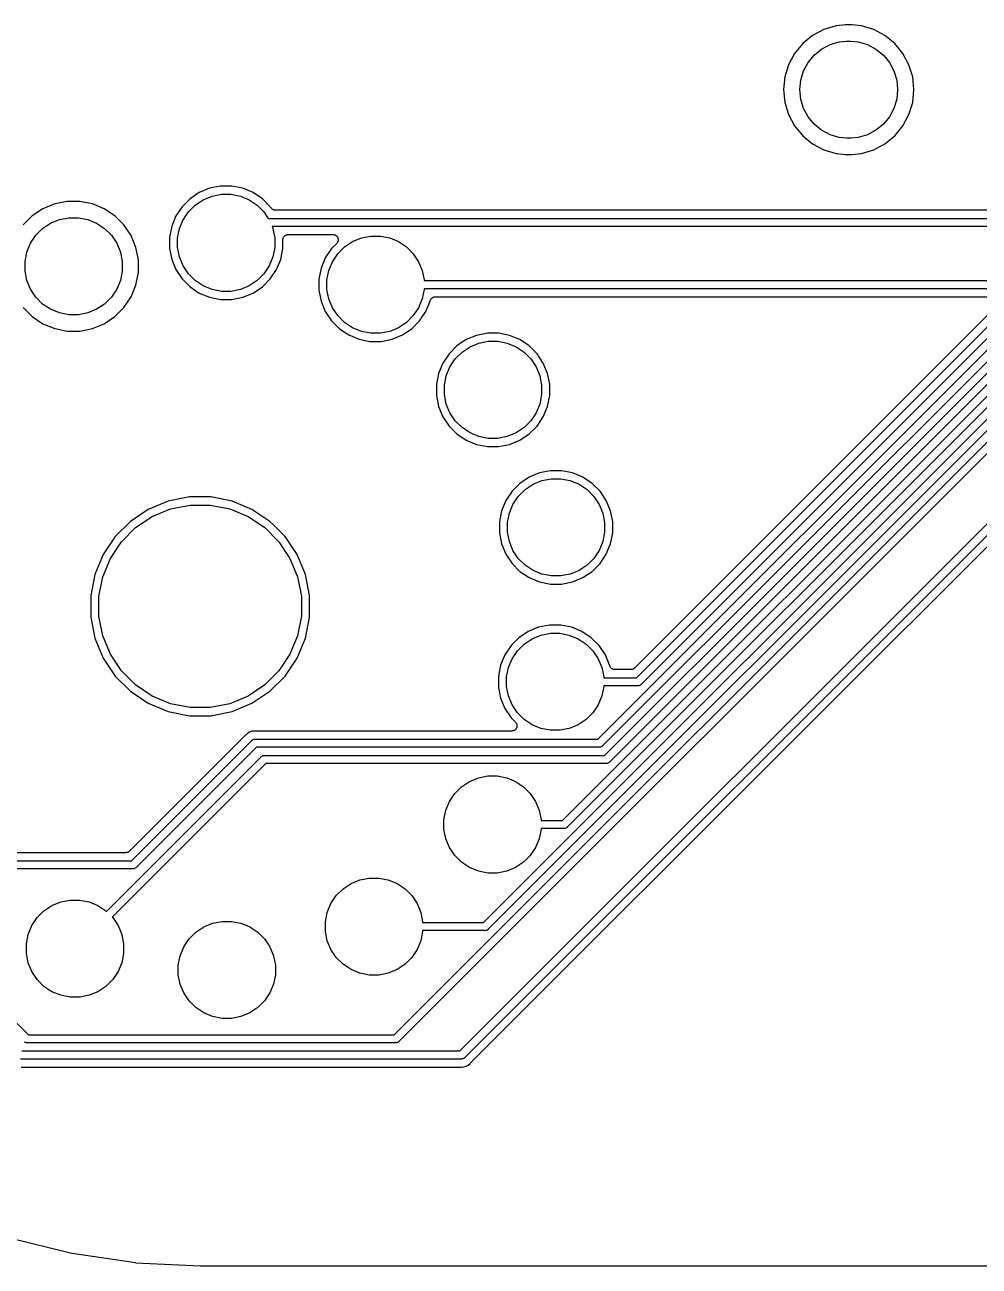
# Model space of a CAD drawing. Extents: x 69 to 176, y -105 to -48.
# Drawn here: x 80.77 to 104.31, y -105.19 to -74.55 of the extents above; entities that cross this region are included whole.
import ezdxf

# ---------------------------------------------------------------- set-up
doc = ezdxf.new("R2010")
doc.units = 0
doc.layers.add('BLACK', color=7, linetype='CONTINUOUS')

msp = doc.modelspace()

# ---------------------------------------------------------------- linework, layer by layer
at = {"layer": 'BLACK', "linetype": 'CONTINUOUS'}
for p, q in [((100.477, -74.6638), (100.199, -74.8124)), ((100.778, -74.5724), (100.477, -74.6638)), ((101.013, -74.5492), (100.778, -74.5724)), ((101.171, -74.5492), (101.013, -74.5492)), ((101.406, -74.5724), (101.171, -74.5492)), ((101.707, -74.6638), (101.406, -74.5724)), ((101.985, -74.8124), (101.707, -74.6638)), ((99.9552, -75.0124), (99.7552, -75.256)), ((100.199, -74.8124), (99.9552, -75.0124)), ((100.422, -75.1466), (100.631, -75.0352)), ((100.631, -75.0352), (100.857, -74.9666)), ((100.857, -74.9666), (101.033, -74.9492)), ((101.033, -74.9492), (101.151, -74.9492)), ((101.151, -74.9492), (101.327, -74.9666)), ((101.327, -74.9666), (101.553, -75.0352)), ((101.553, -75.0352), (101.762, -75.1466)), ((102.229, -75.0124), (101.985, -74.8124)), ((102.429, -75.256), (102.229, -75.0124)), ((99.7552, -75.256), (99.6066, -75.5339)), ((100.089, -75.4793), (100.239, -75.2966)), ((100.239, -75.2966), (100.422, -75.1466)), ((101.762, -75.1466), (101.945, -75.2966)), ((101.945, -75.2966), (102.095, -75.4793)), ((102.577, -75.5339), (102.429, -75.256)), ((99.6066, -75.5339), (99.5151, -75.8355)), ((99.978, -75.6878), (100.089, -75.4793)), ((102.095, -75.4793), (102.206, -75.6878)), ((102.669, -75.8355), (102.577, -75.5339)), ((99.5151, -75.8355), (99.4843, -76.1492)), ((99.8862, -76.1492), (99.9094, -75.914)), ((99.9094, -75.914), (99.978, -75.6878)), ((102.206, -75.6878), (102.275, -75.914)), ((102.275, -75.914), (102.298, -76.1492)), ((102.7, -76.1492), (102.669, -75.8355)), ((91.495, -99.8727), (115.089, -76.2787)), ((99.4843, -76.1492), (99.5151, -76.4629)), ((99.9094, -76.3844), (99.8862, -76.1492)), ((102.298, -76.1492), (102.275, -76.3844)), ((102.669, -76.4629), (102.7, -76.1492)), ((115.256, -76.3943), (91.6106, -100.04)), ((99.5151, -76.4629), (99.6066, -76.7645)), ((99.978, -76.6106), (99.9094, -76.3844)), ((102.275, -76.3844), (102.206, -76.6106)), ((102.577, -76.7645), (102.669, -76.4629)), ((89.8773, -99.4727), (112.549, -76.801)), ((99.6066, -76.7645), (99.7552, -77.0424)), ((100.089, -76.8191), (99.978, -76.6106)), ((100.239, -77.0018), (100.089, -76.8191)), ((102.095, -76.8191), (101.945, -77.0018)), ((102.206, -76.6106), (102.095, -76.8191)), ((102.429, -77.0424), (102.577, -76.7645)), ((112.716, -76.9166), (89.9929, -99.6399)), ((94.9038, -92.1782), (109.912, -77.1701)), ((95.8512, -90.6618), (109.512, -77.0012)), ((109.679, -77.1168), (95.9668, -90.8291)), ((99.7552, -77.0424), (99.9552, -77.286)), ((100.422, -77.1518), (100.239, -77.0018)), ((100.631, -77.2632), (100.422, -77.1518)), ((101.762, -77.1518), (101.553, -77.2632)), ((101.945, -77.0018), (101.762, -77.1518)), ((102.229, -77.286), (102.429, -77.0424)), ((94.0286, -94.1848), (110.712, -77.5015)), ((110.079, -77.2857), (95.0194, -92.3454)), ((99.3553, -88.2924), (110.312, -77.3358)), ((110.479, -77.4514), (99.4967, -88.4338)), ((99.9552, -77.286), (100.199, -77.486)), ((100.199, -77.486), (100.477, -77.6346)), ((100.857, -77.3318), (100.631, -77.2632)), ((101.033, -77.3492), (100.857, -77.3318)), ((101.151, -77.3492), (101.033, -77.3492)), ((101.327, -77.3318), (101.151, -77.3492)), ((101.553, -77.2632), (101.327, -77.3318)), ((101.707, -77.6346), (101.985, -77.486)), ((101.985, -77.486), (102.229, -77.286)), ((92.0798, -96.7045), (111.112, -77.6724)), ((111.279, -77.788), (92.1954, -96.8717)), ((110.879, -77.6171), (94.1442, -94.352)), ((100.477, -77.6346), (100.778, -77.7261)), ((100.778, -77.7261), (101.013, -77.7492)), ((101.013, -77.7492), (101.171, -77.7492)), ((101.171, -77.7492), (101.406, -77.726)), ((101.406, -77.726), (101.707, -77.6346)), ((85.07, -78.689), (84.8409, -78.8421)), ((85.3246, -78.5836), (85.07, -78.689)), ((85.5948, -78.5298), (85.3246, -78.5836)), ((85.3829, -78.7759), (85.6145, -78.7298)), ((85.8704, -78.5298), (85.5948, -78.5298)), ((85.6145, -78.7298), (85.8507, -78.7298)), ((85.8507, -78.7298), (86.0823, -78.7759)), ((86.1407, -78.5836), (85.8704, -78.5298)), ((86.3952, -78.689), (86.1407, -78.5836)), ((86.6244, -78.8421), (86.3952, -78.689)), ((81.502, -78.9704), (81.211, -79.0909)), ((81.8109, -78.909), (81.502, -78.9704)), ((82.1258, -78.909), (81.8109, -78.909)), ((82.4347, -78.9704), (82.1258, -78.909)), ((82.7257, -79.0909), (82.4347, -78.9704)), ((84.646, -79.037), (84.4929, -79.2661)), ((84.8409, -78.8421), (84.646, -79.037)), ((84.8014, -79.1645), (84.9684, -78.9975)), ((84.9684, -78.9975), (85.1647, -78.8663)), ((85.1647, -78.8663), (85.3829, -78.7759)), ((86.0823, -78.7759), (86.3005, -78.8663)), ((86.3005, -78.8663), (86.4969, -78.9975)), ((86.4969, -78.9975), (86.6639, -79.1645)), ((86.8192, -79.037), (86.6244, -78.8421)), ((86.8408, -79.0694), (86.8192, -79.037)), ((80.9491, -79.2659), (80.7264, -79.4886)), ((81.211, -79.0909), (80.9491, -79.2659)), ((81.6186, -79.355), (81.8503, -79.309)), ((81.8503, -79.309), (82.0864, -79.309)), ((82.0864, -79.309), (82.318, -79.355)), ((82.9876, -79.2659), (82.7257, -79.0909)), ((83.2103, -79.4886), (82.9876, -79.2659)), ((84.4929, -79.2661), (84.3875, -79.5207)), ((84.6702, -79.3608), (84.8014, -79.1645)), ((86.6639, -79.1645), (86.7716, -79.3258)), ((86.7716, -79.3258), (106.056, -79.3258)), ((86.8483, -79.0784), (86.8408, -79.0694)), ((86.8557, -79.0877), (86.8483, -79.0784)), ((86.8562, -79.0881), (86.8557, -79.0877)), ((86.8565, -79.0885), (86.8562, -79.0881)), ((86.8656, -79.096), (86.8565, -79.0885)), ((86.8747, -79.1036), (86.8656, -79.096)), ((86.8752, -79.1039), (86.8747, -79.1036)), ((86.8757, -79.1043), (86.8752, -79.1039)), ((86.8861, -79.1099), (86.8757, -79.1043)), ((86.8964, -79.1155), (86.8861, -79.1099)), ((86.897, -79.1157), (86.8964, -79.1155)), ((86.8975, -79.116), (86.897, -79.1157)), ((86.9088, -79.1194), (86.8975, -79.116)), ((86.92, -79.123), (86.9088, -79.1194)), ((86.9206, -79.1231), (86.92, -79.123)), ((86.9212, -79.1233), (86.9206, -79.1231)), ((86.9328, -79.1245), (86.9212, -79.1233)), ((86.9447, -79.1258), (86.9328, -79.1245)), ((86.9459, -79.1258), (86.9447, -79.1258)), ((86.9464, -79.1258), (86.9459, -79.1258)), ((86.9459, -79.1258), (86.9459, -79.1258)), ((86.9459, -79.1258), (86.9459, -79.1258)), ((105.92, -79.1258), (86.9464, -79.1258)), ((81.0371, -79.7436), (81.2041, -79.5766)), ((81.2041, -79.5766), (81.4005, -79.4454)), ((81.4005, -79.4454), (81.6186, -79.355)), ((82.318, -79.355), (82.5362, -79.4454)), ((82.5362, -79.4454), (82.7326, -79.5766)), ((82.7326, -79.5766), (82.8996, -79.7436)), ((83.3852, -79.7505), (83.2103, -79.4886)), ((84.3875, -79.5207), (84.3337, -79.7909)), ((84.5337, -79.8106), (84.5798, -79.579)), ((84.5798, -79.579), (84.6702, -79.3608)), ((106.092, -79.5258), (86.8634, -79.5258)), ((86.8634, -79.5258), (86.8854, -79.579)), ((86.8854, -79.579), (86.9315, -79.8106)), ((80.8155, -80.1581), (80.9059, -79.94)), ((80.9059, -79.94), (81.0371, -79.7436)), ((82.8996, -79.7436), (83.0308, -79.94)), ((83.0308, -79.94), (83.1211, -80.1581)), ((83.5058, -80.0415), (83.3852, -79.7505)), ((84.3337, -79.7909), (84.3337, -80.0665)), ((84.5337, -80.0468), (84.5337, -79.8106)), ((86.9315, -79.8106), (86.9315, -80.0468)), ((87.1315, -79.851), (87.1328, -79.8391)), ((87.1315, -79.8519), (87.1315, -79.851)), ((87.1315, -79.8528), (87.1315, -79.8519)), ((87.1315, -79.8519), (87.1315, -79.8519)), ((87.1315, -79.8519), (87.1315, -79.8519)), ((87.1315, -80.0665), (87.1315, -79.8528)), ((87.1328, -79.8391), (87.1341, -79.8273)), ((87.1341, -79.8273), (87.1342, -79.8268)), ((87.1342, -79.8268), (87.1343, -79.8264)), ((87.1343, -79.8264), (87.1379, -79.815)), ((87.1379, -79.815), (87.1414, -79.8036)), ((87.1414, -79.8036), (87.1416, -79.8032)), ((87.1416, -79.8032), (87.1418, -79.8028)), ((87.1418, -79.8028), (87.1475, -79.7923)), ((87.1475, -79.7923), (87.1532, -79.7818)), ((87.1532, -79.7818), (87.1535, -79.7814)), ((87.1535, -79.7814), (87.1537, -79.781)), ((87.1537, -79.781), (87.1614, -79.7719)), ((87.1614, -79.7719), (87.169, -79.7627)), ((87.169, -79.7627), (87.1694, -79.7624)), ((87.1694, -79.7624), (87.1696, -79.7621)), ((87.1696, -79.7621), (87.179, -79.7546)), ((87.179, -79.7546), (87.1882, -79.747)), ((87.1882, -79.747), (87.1886, -79.7468)), ((87.1886, -79.7468), (87.189, -79.7465)), ((87.189, -79.7465), (87.1996, -79.741)), ((87.1996, -79.741), (87.2101, -79.7354)), ((87.2101, -79.7354), (87.2105, -79.7353)), ((87.2105, -79.7353), (87.2109, -79.735)), ((87.2109, -79.735), (87.2224, -79.7317)), ((87.2224, -79.7317), (87.2338, -79.7282)), ((87.2338, -79.7282), (87.2343, -79.7282)), ((87.2343, -79.7282), (87.2347, -79.728)), ((87.2347, -79.728), (87.2466, -79.727)), ((87.2466, -79.727), (87.2585, -79.7258)), ((87.2585, -79.7258), (88.3699, -79.7258)), ((88.4597, -79.9426), (88.3316, -80.0708)), ((88.3699, -79.7258), (88.3712, -79.7258)), ((88.3712, -79.7258), (88.3713, -79.7258)), ((88.3713, -79.7258), (88.3713, -79.7258)), ((88.3713, -79.7258), (88.3717, -79.7258)), ((88.3717, -79.7258), (88.3838, -79.7272)), ((88.3838, -79.7272), (88.3959, -79.7285)), ((88.3959, -79.7285), (88.3961, -79.7285)), ((88.3961, -79.7285), (88.3963, -79.7286)), ((88.3963, -79.7286), (88.4079, -79.7322)), ((88.4079, -79.7322), (88.4196, -79.7359)), ((88.4196, -79.7359), (88.4198, -79.736)), ((88.4198, -79.736), (88.42, -79.7361)), ((88.42, -79.7361), (88.4306, -79.7419)), ((88.4306, -79.7419), (88.4413, -79.7478)), ((88.4413, -79.7478), (88.4415, -79.7479)), ((88.4415, -79.7479), (88.4417, -79.748)), ((88.4417, -79.748), (88.4509, -79.7557)), ((88.4509, -79.7557), (88.4604, -79.7636)), ((88.4674, -79.9332), (88.4597, -79.9426)), ((88.4604, -79.7636), (88.4605, -79.7638)), ((88.4605, -79.7638), (88.4607, -79.7639)), ((88.4607, -79.7639), (88.4682, -79.7733)), ((88.4752, -79.9238), (88.4674, -79.9332)), ((88.4682, -79.7733), (88.476, -79.7829)), ((88.4753, -79.9236), (88.4752, -79.9238)), ((88.4755, -79.9234), (88.4753, -79.9236)), ((88.4812, -79.9128), (88.4755, -79.9234)), ((88.476, -79.7829), (88.4761, -79.7831)), ((88.4761, -79.7831), (88.4762, -79.7833)), ((88.4762, -79.7833), (88.4818, -79.7939)), ((88.487, -79.902), (88.4812, -79.9128)), ((88.4818, -79.7939), (88.4875, -79.8048)), ((88.4871, -79.9018), (88.487, -79.902)), ((88.4872, -79.9016), (88.4871, -79.9018)), ((88.4908, -79.8899), (88.4872, -79.9016)), ((88.4875, -79.8048), (88.4876, -79.805)), ((88.4876, -79.805), (88.4877, -79.8052)), ((88.4877, -79.8052), (88.491, -79.8166)), ((88.4943, -79.8783), (88.4908, -79.8899)), ((88.491, -79.8166), (88.4946, -79.8286)), ((88.4944, -79.8781), (88.4943, -79.8783)), ((88.4957, -79.8656), (88.4944, -79.8779)), ((88.4944, -79.8779), (88.4944, -79.8781)), ((88.4946, -79.8286), (88.4946, -79.8288)), ((88.4946, -79.8288), (88.4947, -79.829)), ((88.4947, -79.829), (88.4958, -79.8409)), ((88.4969, -79.8537), (88.4957, -79.8656)), ((88.4958, -79.8409), (88.4969, -79.8532)), ((88.4969, -79.8532), (88.4969, -79.8535)), ((88.4969, -79.8535), (88.4969, -79.8537)), ((88.6539, -80.0313), (88.8503, -79.9001)), ((88.8503, -79.9001), (89.0685, -79.8097)), ((89.0685, -79.8097), (89.3001, -79.7636)), ((89.3001, -79.7636), (89.5362, -79.7636)), ((89.5362, -79.7636), (89.7679, -79.8097)), ((89.7679, -79.8097), (89.986, -79.9001)), ((89.986, -79.9001), (90.1824, -80.0313)), ((80.7695, -80.3898), (80.8155, -80.1581)), ((83.1211, -80.1581), (83.1672, -80.3898)), ((83.5672, -80.3504), (83.5058, -80.0415)), ((84.3337, -80.0665), (84.3875, -80.3368)), ((84.5798, -80.2784), (84.5337, -80.0468)), ((86.9315, -80.0468), (86.8854, -80.2784)), ((87.0777, -80.3368), (87.1315, -80.0665)), ((88.3316, -80.0708), (88.1785, -80.2999)), ((88.3557, -80.3946), (88.4869, -80.1983)), ((88.4869, -80.1983), (88.6539, -80.0313)), ((90.1824, -80.0313), (90.3494, -80.1983)), ((90.3494, -80.1983), (90.4806, -80.3946)), ((80.7695, -80.6259), (80.7695, -80.3898)), ((83.1672, -80.3898), (83.1672, -80.6259)), ((83.5672, -80.6653), (83.5672, -80.3504)), ((84.3875, -80.3368), (84.4929, -80.5913)), ((84.6702, -80.4966), (84.5798, -80.2784)), ((84.8014, -80.693), (84.6702, -80.4966)), ((86.7951, -80.4966), (86.6639, -80.693)), ((86.8854, -80.2784), (86.7951, -80.4966)), ((86.9723, -80.5913), (87.0777, -80.3368)), ((88.073, -80.5545), (88.0193, -80.8247)), ((88.1785, -80.2999), (88.073, -80.5545)), ((88.2654, -80.6128), (88.3557, -80.3946)), ((90.4806, -80.3946), (90.571, -80.6128)), ((80.8155, -80.8575), (80.7695, -80.6259)), ((80.9059, -81.0757), (80.8155, -80.8575)), ((83.1211, -80.8575), (83.0308, -81.0757)), ((83.1672, -80.6259), (83.1211, -80.8575)), ((83.5058, -80.9742), (83.5672, -80.6653)), ((84.4929, -80.5913), (84.646, -80.8205)), ((84.646, -80.8205), (84.8409, -81.0153)), ((84.9684, -80.86), (84.8014, -80.693)), ((85.1647, -80.9912), (84.9684, -80.86)), ((86.4969, -80.86), (86.3005, -80.9912)), ((86.6639, -80.693), (86.4969, -80.86)), ((86.6244, -81.0153), (86.8192, -80.8205)), ((86.8192, -80.8205), (86.9723, -80.5913)), ((88.0193, -80.8247), (88.0193, -81.1003)), ((88.2193, -80.8444), (88.2654, -80.6128)), ((88.2193, -81.0806), (88.2193, -80.8444)), ((90.571, -80.6128), (90.617, -80.8444)), ((90.617, -80.8444), (90.617, -80.8625)), ((90.617, -80.8625), (105.085, -80.8625)), ((81.0371, -81.2721), (80.9059, -81.0757)), ((83.0308, -81.0757), (82.8996, -81.2721)), ((83.3852, -81.2652), (83.5058, -80.9742)), ((84.8409, -81.0153), (85.07, -81.1684)), ((85.07, -81.1684), (85.3246, -81.2738)), ((85.3829, -81.0815), (85.1647, -80.9912)), ((85.6145, -81.1276), (85.3829, -81.0815)), ((85.8507, -81.1276), (85.6145, -81.1276)), ((86.0823, -81.0815), (85.8507, -81.1276)), ((86.3005, -80.9912), (86.0823, -81.0815)), ((86.1407, -81.2738), (86.3952, -81.1684)), ((86.3952, -81.1684), (86.6244, -81.0153)), ((88.0193, -81.1003), (88.073, -81.3705)), ((88.2654, -81.3122), (88.2193, -81.0806)), ((90.617, -81.0806), (90.571, -81.3122)), ((105.121, -81.0625), (90.617, -81.0625)), ((90.617, -81.0625), (90.617, -81.0806)), ((81.2041, -81.4391), (81.0371, -81.2721)), ((81.4005, -81.5703), (81.2041, -81.4391)), ((82.7326, -81.4391), (82.5362, -81.5703)), ((82.8996, -81.2721), (82.7326, -81.4391)), ((83.2103, -81.5271), (83.3852, -81.2652)), ((85.3246, -81.2738), (85.5948, -81.3276)), ((85.5948, -81.3276), (85.8704, -81.3276)), ((85.8704, -81.3276), (86.1407, -81.2738)), ((88.073, -81.3705), (88.1785, -81.6251)), ((88.3557, -81.5304), (88.2654, -81.3122)), ((90.571, -81.3122), (90.4806, -81.5304)), ((90.6578, -81.6251), (90.7633, -81.3705)), ((90.7633, -81.3705), (90.7644, -81.3647)), ((90.7644, -81.3647), (90.7646, -81.364)), ((90.7646, -81.3639), (90.7648, -81.363)), ((90.7646, -81.364), (90.7646, -81.3639)), ((90.7646, -81.364), (90.7646, -81.364)), ((90.7648, -81.363), (90.7684, -81.3515)), ((90.7684, -81.3515), (90.7719, -81.3403)), ((90.7719, -81.3403), (90.7722, -81.3398)), ((90.7722, -81.3398), (90.7723, -81.3394)), ((90.7723, -81.3394), (90.7781, -81.3289)), ((90.7781, -81.3289), (90.7837, -81.3185)), ((90.7837, -81.3185), (90.784, -81.3181)), ((90.784, -81.3181), (90.7843, -81.3177)), ((90.7843, -81.3177), (90.7919, -81.3086)), ((90.7919, -81.3086), (90.7995, -81.2994)), ((90.7995, -81.2994), (90.7999, -81.2991)), ((90.7999, -81.2991), (90.8002, -81.2987)), ((90.8002, -81.2987), (90.8095, -81.2913)), ((90.8095, -81.2913), (90.8187, -81.2837)), ((90.8187, -81.2837), (90.8192, -81.2835)), ((90.8192, -81.2835), (90.8196, -81.2832)), ((90.8196, -81.2832), (90.8301, -81.2777)), ((90.8301, -81.2777), (90.8406, -81.2721)), ((90.8406, -81.2721), (90.8411, -81.2719)), ((90.8411, -81.2719), (90.8415, -81.2717)), ((90.8415, -81.2717), (90.853, -81.2684)), ((90.853, -81.2684), (90.8643, -81.2649)), ((90.8643, -81.2649), (90.8648, -81.2649)), ((90.8648, -81.2649), (90.8653, -81.2647)), ((90.8653, -81.2647), (90.8771, -81.2637)), ((90.8771, -81.2637), (90.889, -81.2625)), ((90.889, -81.2625), (104.661, -81.2625)), ((104.751, -81.4793), (95.8055, -90.4246)), ((80.7264, -81.5271), (80.9491, -81.7498)), ((80.9491, -81.7498), (81.211, -81.9247)), ((81.6186, -81.6606), (81.4005, -81.5703)), ((81.8503, -81.7067), (81.6186, -81.6606)), ((82.0864, -81.7067), (81.8503, -81.7067)), ((82.318, -81.6606), (82.0864, -81.7067)), ((82.5362, -81.5703), (82.318, -81.6606)), ((82.7257, -81.9247), (82.9876, -81.7498)), ((82.9876, -81.7498), (83.2103, -81.5271)), ((88.1785, -81.6251), (88.3316, -81.8542)), ((88.4869, -81.7267), (88.3557, -81.5304)), ((88.6539, -81.8937), (88.4869, -81.7267)), ((90.3494, -81.7267), (90.1824, -81.8937)), ((90.4806, -81.5304), (90.3494, -81.7267)), ((90.5047, -81.8542), (90.6578, -81.6251)), ((81.211, -81.9247), (81.502, -82.0453)), ((81.502, -82.0453), (81.8109, -82.1067)), ((82.1258, -82.1067), (82.4347, -82.0453)), ((82.4347, -82.0453), (82.7257, -81.9247)), ((88.3316, -81.8542), (88.5264, -82.0491)), ((88.5264, -82.0491), (88.7555, -82.2022)), ((88.8503, -82.0249), (88.6539, -81.8937)), ((89.0685, -82.1153), (88.8503, -82.0249)), ((89.986, -82.0249), (89.7679, -82.1153)), ((90.1824, -81.8937), (89.986, -82.0249)), ((90.0808, -82.2022), (90.3099, -82.0491)), ((90.3099, -82.0491), (90.5047, -81.8542)), ((81.8109, -82.1067), (82.1258, -82.1067)), ((88.7555, -82.2022), (89.0101, -82.3076)), ((89.0101, -82.3076), (89.2804, -82.3614)), ((89.3001, -82.1614), (89.0685, -82.1153)), ((89.2804, -82.3614), (89.5559, -82.3614)), ((89.5362, -82.1614), (89.3001, -82.1614)), ((89.7679, -82.1153), (89.5362, -82.1614)), ((89.5559, -82.3614), (89.8262, -82.3076)), ((89.8262, -82.3076), (90.0808, -82.2022)), ((91.6537, -82.3187), (91.4246, -82.4718)), ((91.9083, -82.2133), (91.6537, -82.3187)), ((91.7484, -82.4959), (91.9666, -82.4056)), ((92.1785, -82.1595), (91.9083, -82.2133)), ((91.9666, -82.4056), (92.1982, -82.3595)), ((92.4541, -82.1595), (92.1785, -82.1595)), ((92.1982, -82.3595), (92.4344, -82.3595)), ((92.4344, -82.3595), (92.666, -82.4056)), ((92.7243, -82.2133), (92.4541, -82.1595)), ((92.666, -82.4056), (92.8842, -82.4959)), ((92.9789, -82.3187), (92.7243, -82.2133)), ((93.208, -82.4718), (92.9789, -82.3187)), ((100.152, -91.7816), (109.745, -82.1888)), ((91.2297, -82.6666), (91.0766, -82.8958)), ((91.4246, -82.4718), (91.2297, -82.6666)), ((91.3851, -82.7941), (91.5521, -82.6271)), ((91.5521, -82.6271), (91.7484, -82.4959)), ((92.8842, -82.4959), (93.0805, -82.6271)), ((93.0805, -82.6271), (93.2475, -82.7941)), ((93.4029, -82.6666), (93.208, -82.4718)), ((93.556, -82.8958), (93.4029, -82.6666)), ((91.0766, -82.8958), (90.9712, -83.1503)), ((91.1635, -83.2087), (91.2539, -82.9905)), ((91.2539, -82.9905), (91.3851, -82.7941)), ((93.2475, -82.7941), (93.3787, -82.9905)), ((93.3787, -82.9905), (93.4691, -83.2087)), ((93.6614, -83.1503), (93.556, -82.8958)), ((90.9712, -83.1503), (90.9174, -83.4206)), ((91.1174, -83.4403), (91.1635, -83.2087)), ((93.4691, -83.2087), (93.5152, -83.4403)), ((93.7152, -83.4206), (93.6614, -83.1503)), ((90.9174, -83.4206), (90.9174, -83.6962)), ((91.1174, -83.6765), (91.1174, -83.4403)), ((93.5152, -83.4403), (93.5152, -83.6765)), ((93.7152, -83.6962), (93.7152, -83.4206)), ((90.9174, -83.6962), (90.9712, -83.9664)), ((91.1635, -83.9081), (91.1174, -83.6765)), ((91.2539, -84.1263), (91.1635, -83.9081)), ((93.4691, -83.9081), (93.3787, -84.1263)), ((93.5152, -83.6765), (93.4691, -83.9081)), ((93.6614, -83.9664), (93.7152, -83.6962)), ((90.9712, -83.9664), (91.0766, -84.221)), ((91.0766, -84.221), (91.2297, -84.4501)), ((91.3851, -84.3226), (91.2539, -84.1263)), ((93.3787, -84.1263), (93.2475, -84.3226)), ((93.4029, -84.4501), (93.556, -84.221)), ((93.556, -84.221), (93.6614, -83.9664)), ((91.2297, -84.4501), (91.4246, -84.645)), ((91.5521, -84.4896), (91.3851, -84.3226)), ((91.7484, -84.6208), (91.5521, -84.4896)), ((93.0805, -84.4896), (92.8842, -84.6208)), ((93.2475, -84.3226), (93.0805, -84.4896)), ((93.208, -84.645), (93.4029, -84.4501)), ((91.4246, -84.645), (91.6537, -84.798)), ((91.6537, -84.798), (91.9083, -84.9035)), ((91.9666, -84.7112), (91.7484, -84.6208)), ((92.1982, -84.7573), (91.9666, -84.7112)), ((92.4344, -84.7573), (92.1982, -84.7573)), ((92.666, -84.7112), (92.4344, -84.7573)), ((92.8842, -84.6208), (92.666, -84.7112)), ((92.7243, -84.9035), (92.9789, -84.798)), ((92.9789, -84.798), (93.208, -84.645)), ((91.9083, -84.9035), (92.1785, -84.9573)), ((92.1785, -84.9573), (92.4541, -84.9573)), ((92.4541, -84.9573), (92.7243, -84.9035)), ((93.2082, -85.7121), (92.979, -85.8652)), ((93.4627, -85.6067), (93.2082, -85.7121)), ((93.733, -85.5529), (93.4627, -85.6067)), ((93.5211, -85.799), (93.7527, -85.7529)), ((94.0086, -85.5529), (93.733, -85.5529)), ((93.7527, -85.7529), (93.9889, -85.7529)), ((93.9889, -85.7529), (94.2205, -85.799)), ((94.2788, -85.6067), (94.0086, -85.5529)), ((94.5334, -85.7121), (94.2788, -85.6067)), ((94.7625, -85.8652), (94.5334, -85.7121)), ((92.7842, -86.0601), (92.6311, -86.2892)), ((92.979, -85.8652), (92.7842, -86.0601)), ((92.9395, -86.1876), (93.1065, -86.0206)), ((93.1065, -86.0206), (93.3029, -85.8894)), ((93.3029, -85.8894), (93.5211, -85.799)), ((94.2205, -85.799), (94.4387, -85.8894)), ((94.4387, -85.8894), (94.635, -86.0206)), ((94.635, -86.0206), (94.802, -86.1876)), ((94.9574, -86.0601), (94.7625, -85.8652)), ((95.1105, -86.2892), (94.9574, -86.0601)), ((84.3026, -86.3044), (83.8114, -86.5079)), ((84.8241, -86.2006), (84.3026, -86.3044)), ((85.3559, -86.2006), (84.8241, -86.2006)), ((85.8774, -86.3044), (85.3559, -86.2006)), ((86.3686, -86.5079), (85.8774, -86.3044)), ((92.6311, -86.2892), (92.5257, -86.5438)), ((92.718, -86.6021), (92.8083, -86.3839)), ((92.8083, -86.3839), (92.9395, -86.1876)), ((94.802, -86.1876), (94.9332, -86.3839)), ((94.9332, -86.3839), (95.0236, -86.6021)), ((95.2159, -86.5438), (95.1105, -86.2892)), ((83.8114, -86.5079), (83.3693, -86.8033)), ((83.4968, -86.9586), (83.9061, -86.6851)), ((83.9061, -86.6851), (84.361, -86.4967)), ((84.361, -86.4967), (84.8438, -86.4006)), ((84.8438, -86.4006), (85.3362, -86.4006)), ((85.3362, -86.4006), (85.819, -86.4967)), ((85.819, -86.4967), (86.2739, -86.6851)), ((86.2739, -86.6851), (86.6832, -86.9586)), ((86.8107, -86.8033), (86.3686, -86.5079)), ((92.5257, -86.5438), (92.4719, -86.814)), ((92.6719, -86.8337), (92.718, -86.6021)), ((95.0236, -86.6021), (95.0697, -86.8337)), ((95.2697, -86.814), (95.2159, -86.5438)), ((83.3693, -86.8033), (82.9933, -87.1793)), ((83.1486, -87.3068), (83.4968, -86.9586)), ((86.6832, -86.9586), (87.0314, -87.3068)), ((86.8987, -86.8913), (86.8107, -86.8033)), ((86.8988, -86.8913), (86.8987, -86.8913)), ((87.1867, -87.1793), (86.8988, -86.8913)), ((92.4719, -86.814), (92.4719, -87.0896)), ((92.6719, -87.0699), (92.6719, -86.8337)), ((95.0697, -86.8337), (95.0697, -87.0699)), ((95.2697, -87.0896), (95.2697, -86.814)), ((82.9933, -87.1793), (82.6979, -87.6214)), ((82.8751, -87.7161), (83.1486, -87.3068)), ((87.0314, -87.3068), (87.3049, -87.7161)), ((87.4821, -87.6214), (87.1867, -87.1793)), ((92.4719, -87.0896), (92.5257, -87.3599)), ((92.718, -87.3015), (92.6719, -87.0699)), ((92.8083, -87.5197), (92.718, -87.3015)), ((95.0236, -87.3015), (94.9332, -87.5197)), ((95.0697, -87.0699), (95.0236, -87.3015)), ((95.2159, -87.3599), (95.2697, -87.0896)), ((92.5257, -87.3599), (92.6311, -87.6144)), ((92.6311, -87.6144), (92.7842, -87.8436)), ((92.9395, -87.7161), (92.8083, -87.5197)), ((94.9332, -87.5197), (94.802, -87.7161)), ((94.9574, -87.8436), (95.1105, -87.6144)), ((95.1105, -87.6144), (95.2159, -87.3599)), ((82.6979, -87.6214), (82.4944, -88.1126)), ((82.6867, -88.171), (82.8751, -87.7161)), ((87.3049, -87.7161), (87.4933, -88.171)), ((87.6856, -88.1126), (87.4821, -87.6214)), ((92.7842, -87.8436), (92.979, -88.0384)), ((93.1065, -87.8831), (92.9395, -87.7161)), ((93.3029, -88.0143), (93.1065, -87.8831)), ((94.635, -87.8831), (94.4387, -88.0143)), ((94.802, -87.7161), (94.635, -87.8831)), ((94.7625, -88.0384), (94.9574, -87.8436)), ((82.4944, -88.1126), (82.3906, -88.6341)), ((82.5906, -88.6538), (82.6867, -88.171)), ((87.4933, -88.171), (87.5894, -88.6538)), ((87.7894, -88.6341), (87.6856, -88.1126)), ((92.979, -88.0384), (93.2082, -88.1915)), ((93.2082, -88.1915), (93.4627, -88.2969)), ((93.5211, -88.1046), (93.3029, -88.0143)), ((93.7527, -88.1507), (93.5211, -88.1046)), ((93.9889, -88.1507), (93.7527, -88.1507)), ((94.2205, -88.1046), (93.9889, -88.1507)), ((94.4387, -88.0143), (94.2205, -88.1046)), ((94.2788, -88.2969), (94.5334, -88.1915)), ((94.5334, -88.1915), (94.7625, -88.0384)), ((93.4627, -88.2969), (93.733, -88.3507)), ((93.733, -88.3507), (94.0086, -88.3507)), ((94.0086, -88.3507), (94.2788, -88.2969)), ((95.0695, -92.5782), (99.3553, -88.2924)), ((99.4967, -88.4338), (95.1851, -92.7454)), ((99.3553, -88.2924), (99.3553, -88.2924)), ((99.4967, -88.4338), (99.4967, -88.4338)), ((82.3906, -88.6341), (82.3906, -89.1659)), ((82.5906, -89.1462), (82.5906, -88.6538)), ((87.5894, -88.6538), (87.5894, -89.1462)), ((87.7894, -89.1659), (87.7894, -88.6341)), ((82.6867, -89.629), (82.5906, -89.1462)), ((87.5894, -89.1462), (87.4933, -89.629)), ((82.3906, -89.1659), (82.4944, -89.6874)), ((87.6856, -89.6874), (87.7894, -89.1659)), ((93.4399, -89.4167), (93.1853, -89.5221)), ((93.7101, -89.3629), (93.4399, -89.4167)), ((93.9857, -89.3629), (93.7101, -89.3629)), ((94.256, -89.4167), (93.9857, -89.3629)), ((94.5105, -89.5221), (94.256, -89.4167)), ((82.4944, -89.6874), (82.6979, -90.1786)), ((82.8751, -90.0839), (82.6867, -89.629)), ((87.4933, -89.629), (87.3049, -90.0839)), ((87.4821, -90.1786), (87.6856, -89.6874)), ((92.9562, -89.6752), (92.7613, -89.8701)), ((93.1853, -89.5221), (92.9562, -89.6752)), ((93.0837, -89.8306), (93.28, -89.6994)), ((93.28, -89.6994), (93.4982, -89.609)), ((93.4982, -89.609), (93.7298, -89.5629)), ((93.7298, -89.5629), (93.966, -89.5629)), ((93.966, -89.5629), (94.1976, -89.609)), ((94.1976, -89.609), (94.4158, -89.6994)), ((94.4158, -89.6994), (94.6122, -89.8306)), ((94.7397, -89.6752), (94.5105, -89.5221)), ((94.9345, -89.8701), (94.7397, -89.6752)), ((92.7613, -89.8701), (92.6082, -90.0992)), ((92.7855, -90.1939), (92.9167, -89.9976)), ((92.9167, -89.9976), (93.0837, -89.8306)), ((94.6122, -89.8306), (94.7792, -89.9976)), ((94.7792, -89.9976), (94.9104, -90.1939)), ((95.0876, -90.0992), (94.9345, -89.8701)), ((82.6979, -90.1786), (82.9933, -90.6207)), ((83.1486, -90.4932), (82.8751, -90.0839)), ((87.3049, -90.0839), (87.0314, -90.4932)), ((87.1867, -90.6207), (87.4821, -90.1786)), ((92.5028, -90.3538), (92.449, -90.624)), ((92.6082, -90.0992), (92.5028, -90.3538)), ((92.6951, -90.4121), (92.7855, -90.1939)), ((94.9104, -90.1939), (95.0007, -90.4121)), ((95.193, -90.3538), (95.0876, -90.0992)), ((95.1942, -90.3596), (95.193, -90.3538)), ((95.1977, -90.3711), (95.1942, -90.3596)), ((95.201, -90.3824), (95.1977, -90.3711)), ((82.9933, -90.6207), (83.3693, -90.9967)), ((83.4968, -90.8414), (83.1486, -90.4932)), ((87.0314, -90.4932), (86.6832, -90.8414)), ((86.8107, -90.9967), (87.1867, -90.6207)), ((92.449, -90.624), (92.449, -90.8996)), ((92.649, -90.6437), (92.6951, -90.4121)), ((92.649, -90.8799), (92.649, -90.6437)), ((95.0007, -90.4121), (95.0468, -90.6437)), ((95.0468, -90.6437), (95.0468, -90.6618)), ((95.0468, -90.6618), (95.8512, -90.6618)), ((95.2012, -90.3828), (95.201, -90.3824)), ((95.2014, -90.3833), (95.2012, -90.3828)), ((95.2069, -90.3938), (95.2014, -90.3833)), ((95.2125, -90.4044), (95.2069, -90.3938)), ((95.2128, -90.4048), (95.2125, -90.4044)), ((95.213, -90.4052), (95.2128, -90.4048)), ((95.2205, -90.4144), (95.213, -90.4052)), ((95.228, -90.4237), (95.2205, -90.4144)), ((95.2284, -90.424), (95.228, -90.4237)), ((95.2287, -90.4244), (95.2284, -90.424)), ((95.2379, -90.432), (95.2287, -90.4244)), ((95.247, -90.4396), (95.2379, -90.432)), ((95.2474, -90.4398), (95.247, -90.4396)), ((95.2478, -90.4402), (95.2474, -90.4398)), ((95.2583, -90.4458), (95.2478, -90.4402)), ((95.2687, -90.4515), (95.2583, -90.4458)), ((95.2692, -90.4517), (95.2687, -90.4515)), ((95.2696, -90.4519), (95.2692, -90.4517)), ((95.281, -90.4554), (95.2696, -90.4519)), ((95.2924, -90.459), (95.281, -90.4554)), ((95.2929, -90.4591), (95.2924, -90.459)), ((95.2933, -90.4592), (95.2929, -90.4591)), ((95.3051, -90.4605), (95.2933, -90.4592)), ((95.317, -90.4618), (95.3051, -90.4605)), ((95.318, -90.4618), (95.317, -90.4618)), ((95.3188, -90.4618), (95.318, -90.4618)), ((95.318, -90.4618), (95.318, -90.4618)), ((95.318, -90.4618), (95.318, -90.4618)), ((95.7157, -90.4618), (95.3188, -90.4618)), ((95.7274, -90.4607), (95.7157, -90.4618)), ((95.7391, -90.4597), (95.7274, -90.4607)), ((95.7397, -90.4595), (95.7391, -90.4597)), ((95.7404, -90.4594), (95.7397, -90.4595)), ((95.7516, -90.456), (95.7404, -90.4594)), ((95.7629, -90.4527), (95.7516, -90.456)), ((95.7635, -90.4524), (95.7629, -90.4527)), ((95.7641, -90.4522), (95.7635, -90.4524)), ((95.7745, -90.4467), (95.7641, -90.4522)), ((95.7849, -90.4413), (95.7745, -90.4467)), ((95.7854, -90.4409), (95.7849, -90.4413)), ((95.786, -90.4406), (95.7854, -90.4409)), ((95.7951, -90.4332), (95.786, -90.4406)), ((95.8043, -90.4259), (95.7951, -90.4332)), ((95.8052, -90.4249), (95.8043, -90.4259)), ((95.8055, -90.4246), (95.8052, -90.4249)), ((95.8052, -90.4249), (95.8052, -90.4249)), ((95.8052, -90.4249), (95.8052, -90.4249)), ((83.9061, -91.1149), (83.4968, -90.8414)), ((86.6832, -90.8414), (86.2739, -91.1149)), ((92.449, -90.8996), (92.5028, -91.1699)), ((92.6951, -91.1115), (92.649, -90.8799)), ((95.0468, -90.8799), (95.0007, -91.1115)), ((95.8877, -90.8618), (95.0468, -90.8618)), ((95.0468, -90.8618), (95.0468, -90.8799)), ((95.8926, -90.8623), (95.8877, -90.8618)), ((95.8975, -90.8618), (95.8926, -90.8623)), ((95.9122, -90.8604), (95.8975, -90.8618)), ((95.8975, -90.8618), (95.8975, -90.8618)), ((95.931, -90.8547), (95.9122, -90.8604)), ((95.9484, -90.8454), (95.931, -90.8547)), ((95.9636, -90.8329), (95.9484, -90.8454)), ((95.9668, -90.8291), (95.9636, -90.8329)), ((83.3693, -90.9967), (83.8114, -91.2921)), ((83.8114, -91.2921), (84.3026, -91.4956)), ((84.361, -91.3033), (83.9061, -91.1149)), ((86.2739, -91.1149), (85.819, -91.3033)), ((85.8774, -91.4956), (86.3686, -91.2921)), ((86.3686, -91.2921), (86.8107, -90.9967)), ((92.5028, -91.1699), (92.6082, -91.4244)), ((92.7855, -91.3297), (92.6951, -91.1115)), ((95.0007, -91.1115), (94.9104, -91.3297)), ((84.3026, -91.4956), (84.8241, -91.5994)), ((84.8438, -91.3994), (84.361, -91.3033)), ((84.8241, -91.5994), (85.3559, -91.5994)), ((85.3362, -91.3994), (84.8438, -91.3994)), ((85.819, -91.3033), (85.3362, -91.3994)), ((85.3559, -91.5994), (85.8774, -91.4956)), ((92.6082, -91.4244), (92.7613, -91.6536)), ((92.9167, -91.5261), (92.7855, -91.3297)), ((93.0837, -91.6931), (92.9167, -91.5261)), ((94.7792, -91.5261), (94.6122, -91.6931)), ((94.9104, -91.3297), (94.7792, -91.5261)), ((91.7634, -100.17), (100.152, -91.7816)), ((92.7613, -91.6536), (92.8692, -91.7614)), ((92.8692, -91.7614), (92.8701, -91.7623)), ((92.8701, -91.7623), (92.8701, -91.7623)), ((92.8701, -91.7623), (92.8701, -91.7624)), ((92.8701, -91.7624), (92.8704, -91.7627)), ((92.8704, -91.7627), (92.8781, -91.7723)), ((92.8781, -91.7723), (92.8856, -91.7817)), ((92.8856, -91.7817), (92.8858, -91.7819)), ((92.8858, -91.7819), (92.8859, -91.782)), ((92.8859, -91.782), (92.8915, -91.7929)), ((92.8963, -91.9008), (92.8905, -91.9115)), ((92.8915, -91.7929), (92.8971, -91.8036)), ((92.8965, -91.9004), (92.8963, -91.9006)), ((92.8963, -91.9006), (92.8963, -91.9008)), ((92.9, -91.8888), (92.8965, -91.9004)), ((92.8971, -91.8036), (92.8972, -91.8038)), ((92.8972, -91.8038), (92.8973, -91.804)), ((92.8973, -91.804), (92.9007, -91.8159)), ((92.9037, -91.8772), (92.9, -91.8888)), ((92.9007, -91.8159), (92.9041, -91.8274)), ((92.9038, -91.8767), (92.9037, -91.8769)), ((92.9037, -91.8769), (92.9037, -91.8772)), ((92.905, -91.8647), (92.9038, -91.8767)), ((92.9041, -91.8274), (92.9042, -91.8276)), ((92.9042, -91.8276), (92.9042, -91.8278)), ((92.9042, -91.8278), (92.9053, -91.84)), ((92.9064, -91.8525), (92.905, -91.8647)), ((92.9053, -91.84), (92.9064, -91.8521)), ((92.9064, -91.8521), (92.9064, -91.8523)), ((92.9064, -91.8523), (92.9064, -91.8525)), ((93.28, -91.8243), (93.0837, -91.6931)), ((93.4982, -91.9146), (93.28, -91.8243)), ((94.4158, -91.8243), (94.1976, -91.9146)), ((94.6122, -91.6931), (94.4158, -91.8243)), ((100.152, -91.7816), (100.152, -91.7816)), ((86.2092, -92.0809), (83.3469, -94.9433)), ((83.3925, -95.1805), (86.362, -92.211)), ((86.2126, -92.0768), (86.2092, -92.0809)), ((86.2165, -92.073), (86.2126, -92.0768)), ((86.2176, -92.0717), (86.2165, -92.073)), ((86.223, -92.065), (86.2176, -92.0717)), ((86.2297, -92.0596), (86.223, -92.065)), ((86.2687, -92.0276), (86.2297, -92.0596)), ((86.2297, -92.0596), (86.2297, -92.0596)), ((86.3052, -92.008), (86.2687, -92.0276)), ((86.3208, -91.9997), (86.3052, -92.008)), ((86.3052, -92.008), (86.3052, -92.008)), ((86.3774, -91.9825), (86.3208, -91.9997)), ((86.362, -92.211), (86.3651, -92.2071)), ((86.3651, -92.2071), (86.3804, -92.1947)), ((86.4275, -91.9776), (86.3774, -91.9825)), ((86.3804, -92.1947), (86.3977, -92.1854)), ((86.3977, -92.1854), (86.413, -92.1807)), ((86.413, -92.1807), (86.4166, -92.1796)), ((86.4166, -92.1796), (86.4192, -92.1794)), ((86.4192, -92.1794), (86.4313, -92.1782)), ((86.4277, -91.9776), (86.4275, -91.9776)), ((86.4362, -91.9767), (86.4277, -91.9776)), ((86.4313, -92.1782), (86.4362, -92.1777)), ((86.4313, -92.1782), (86.4313, -92.1782)), ((86.4447, -91.9776), (86.4362, -91.9767)), ((86.4362, -92.1777), (86.4411, -92.1782)), ((86.4411, -92.1782), (94.9038, -92.1782)), ((86.4501, -91.9776), (86.4447, -91.9776)), ((86.4554, -91.9782), (86.4501, -91.9776)), ((86.4572, -91.9782), (86.4554, -91.9782)), ((92.7794, -91.9782), (86.4572, -91.9782)), ((92.7914, -91.977), (92.7794, -91.9782)), ((92.8036, -91.9759), (92.7914, -91.977)), ((92.8038, -91.9758), (92.8036, -91.9759)), ((92.804, -91.9758), (92.8038, -91.9758)), ((92.8155, -91.9723), (92.804, -91.9758)), ((92.8274, -91.9688), (92.8155, -91.9723)), ((92.8276, -91.9687), (92.8274, -91.9688)), ((92.8278, -91.9686), (92.8276, -91.9687)), ((92.8383, -91.963), (92.8278, -91.9686)), ((92.8493, -91.9572), (92.8383, -91.963)), ((92.8495, -91.9571), (92.8493, -91.9572)), ((92.8497, -91.957), (92.8495, -91.9571)), ((92.8591, -91.9493), (92.8497, -91.957)), ((92.8686, -91.9416), (92.8591, -91.9493)), ((92.8687, -91.9415), (92.8686, -91.9416)), ((92.8689, -91.9413), (92.8687, -91.9415)), ((92.8766, -91.932), (92.8689, -91.9413)), ((92.8844, -91.9226), (92.8766, -91.932)), ((92.8845, -91.9224), (92.8844, -91.9226)), ((92.8847, -91.9222), (92.8845, -91.9224)), ((92.8905, -91.9115), (92.8847, -91.9222)), ((93.7298, -91.9607), (93.4982, -91.9146)), ((93.966, -91.9607), (93.7298, -91.9607)), ((94.1976, -91.9146), (93.966, -91.9607)), ((86.4776, -92.3782), (83.5081, -95.3477)), ((94.9403, -92.3782), (86.4776, -92.3782)), ((94.9452, -92.3787), (94.9403, -92.3782)), ((94.9501, -92.3782), (94.9452, -92.3787)), ((94.9648, -92.3768), (94.9501, -92.3782)), ((94.9501, -92.3782), (94.9501, -92.3782)), ((94.9837, -92.371), (94.9648, -92.3768)), ((95.001, -92.3617), (94.9837, -92.371)), ((95.0163, -92.3493), (95.001, -92.3617)), ((95.0194, -92.3454), (95.0163, -92.3493)), ((82.7784, -96.4296), (86.597, -92.611)), ((86.7126, -92.7782), (82.9198, -96.571)), ((86.597, -92.611), (86.6001, -92.6072)), ((86.6001, -92.6072), (86.6154, -92.5947)), ((86.6154, -92.5947), (86.6327, -92.5854)), ((86.6327, -92.5854), (86.6459, -92.5814)), ((86.6459, -92.5814), (86.6516, -92.5797)), ((86.6516, -92.5797), (86.6534, -92.5795)), ((86.6534, -92.5795), (86.6663, -92.5782)), ((86.6663, -92.5782), (86.6712, -92.5777)), ((86.6663, -92.5782), (86.6663, -92.5782)), ((86.6712, -92.5777), (86.6761, -92.5782)), ((86.6761, -92.5782), (95.0695, -92.5782)), ((95.106, -92.7782), (86.7126, -92.7782)), ((95.1109, -92.7787), (95.106, -92.7782)), ((95.1158, -92.7782), (95.1109, -92.7787)), ((95.1305, -92.7768), (95.1158, -92.7782)), ((95.1158, -92.7782), (95.1158, -92.7782)), ((95.1493, -92.771), (95.1305, -92.7768)), ((95.1667, -92.7618), (95.1493, -92.771)), ((95.1819, -92.7493), (95.1667, -92.7618)), ((95.1851, -92.7454), (95.1819, -92.7493)), ((91.7357, -93.2224), (91.9539, -93.132)), ((91.9539, -93.132), (92.1855, -93.0859)), ((92.1855, -93.0859), (92.4217, -93.0859)), ((92.4217, -93.0859), (92.6533, -93.132)), ((92.6533, -93.132), (92.8715, -93.2224)), ((91.3724, -93.5206), (91.5394, -93.3536)), ((91.5394, -93.3536), (91.7357, -93.2224)), ((92.8715, -93.2224), (93.0678, -93.3536)), ((93.0678, -93.3536), (93.2348, -93.5206)), ((91.1508, -93.9351), (91.2412, -93.7169)), ((91.2412, -93.7169), (91.3724, -93.5206)), ((93.2348, -93.5206), (93.366, -93.7169)), ((93.366, -93.7169), (93.4564, -93.9351)), ((91.1047, -94.1667), (91.1508, -93.9351)), ((93.4564, -93.9351), (93.5025, -94.1667)), ((91.1047, -94.4029), (91.1047, -94.1667)), ((93.5025, -94.1667), (93.5025, -94.1848)), ((93.5025, -94.1848), (94.0286, -94.1848)), ((94.1411, -94.3559), (94.1258, -94.3683)), ((94.1442, -94.352), (94.1411, -94.3559)), ((91.1508, -94.6345), (91.1047, -94.4029)), ((91.2412, -94.8527), (91.1508, -94.6345)), ((93.4564, -94.6345), (93.366, -94.8527)), ((93.5025, -94.4029), (93.4564, -94.6345)), ((94.0651, -94.3848), (93.5025, -94.3848)), ((93.5025, -94.3848), (93.5025, -94.4029)), ((94.07, -94.3853), (94.0651, -94.3848)), ((94.0749, -94.3848), (94.07, -94.3853)), ((94.0896, -94.3834), (94.0749, -94.3848)), ((94.0749, -94.3848), (94.0749, -94.3848)), ((94.1085, -94.3776), (94.0896, -94.3834)), ((94.1258, -94.3683), (94.1085, -94.3776)), ((83.3054, -94.9709), (83.3048, -94.9711)), ((83.3158, -94.9654), (83.3054, -94.9709)), ((83.3262, -94.96), (83.3158, -94.9654)), ((83.3267, -94.9596), (83.3262, -94.96)), ((83.3273, -94.9593), (83.3267, -94.9596)), ((83.3364, -94.9518), (83.3273, -94.9593)), ((83.3456, -94.9445), (83.3364, -94.9518)), ((83.3465, -94.9436), (83.3456, -94.9445)), ((83.3466, -94.9436), (83.3465, -94.9436)), ((83.3465, -94.9436), (83.3465, -94.9436)), ((83.3469, -94.9433), (83.3466, -94.9436)), ((91.3724, -95.049), (91.2412, -94.8527)), ((93.366, -94.8527), (93.2348, -95.049)), ((79.9414, -95.1805), (83.3925, -95.1805)), ((83.2571, -94.9805), (80.2134, -94.9805)), ((83.2687, -94.9793), (83.2571, -94.9805)), ((83.2804, -94.9783), (83.2687, -94.9793)), ((83.2811, -94.9781), (83.2804, -94.9783)), ((83.2817, -94.9781), (83.2811, -94.9781)), ((83.2929, -94.9747), (83.2817, -94.9781)), ((83.3042, -94.9714), (83.2929, -94.9747)), ((83.3048, -94.9711), (83.3042, -94.9714)), ((91.5394, -95.216), (91.3724, -95.049)), ((91.7357, -95.3472), (91.5394, -95.216)), ((93.0678, -95.216), (92.8715, -95.3472)), ((93.2348, -95.049), (93.0678, -95.216)), ((83.429, -95.3805), (79.9414, -95.3805)), ((83.4339, -95.381), (83.429, -95.3805)), ((83.4388, -95.3805), (83.4339, -95.381)), ((83.4535, -95.379), (83.4388, -95.3805)), ((83.4388, -95.3805), (83.4388, -95.3805)), ((83.4724, -95.3733), (83.4535, -95.379)), ((83.4897, -95.364), (83.4724, -95.3733)), ((83.505, -95.3515), (83.4897, -95.364)), ((83.5081, -95.3477), (83.505, -95.3515)), ((91.9539, -95.4376), (91.7357, -95.3472)), ((92.1855, -95.4837), (91.9539, -95.4376)), ((92.4217, -95.4837), (92.1855, -95.4837)), ((92.6533, -95.4376), (92.4217, -95.4837)), ((92.8715, -95.3472), (92.6533, -95.4376)), ((88.4488, -96.0402), (88.6158, -95.8732)), ((88.6158, -95.8732), (88.8122, -95.742)), ((88.8122, -95.742), (89.0304, -95.6517)), ((89.0304, -95.6517), (89.262, -95.6056)), ((89.262, -95.6056), (89.4981, -95.6056)), ((89.4981, -95.6056), (89.7298, -95.6517)), ((89.7298, -95.6517), (89.9479, -95.742)), ((89.9479, -95.742), (90.1443, -95.8732)), ((90.1443, -95.8732), (90.3113, -96.0402)), ((77.3437, -95.9585), (80.8578, -99.4727)), ((81.4335, -96.2856), (81.6517, -96.1952)), ((81.6517, -96.1952), (81.8833, -96.1492)), ((81.8833, -96.1492), (82.1194, -96.1492)), ((82.1194, -96.1492), (82.3511, -96.1952)), ((82.3511, -96.1952), (82.5692, -96.2856)), ((88.3176, -96.2366), (88.4488, -96.0402)), ((90.3113, -96.0402), (90.4425, -96.2366)), ((81.0701, -96.5838), (81.2371, -96.4168)), ((81.2371, -96.4168), (81.4335, -96.2856)), ((82.5692, -96.2856), (82.7656, -96.4168)), ((82.7656, -96.4168), (82.7784, -96.4296)), ((88.1812, -96.6864), (88.2273, -96.4548)), ((88.2273, -96.4548), (88.3176, -96.2366)), ((90.4425, -96.2366), (90.5329, -96.4548)), ((90.5329, -96.4548), (90.5789, -96.6864)), ((80.8486, -96.9983), (80.9389, -96.7802)), ((80.9389, -96.7802), (81.0701, -96.5838)), ((82.9198, -96.571), (82.9326, -96.5838)), ((82.9326, -96.5838), (83.0638, -96.7802)), ((83.0638, -96.7802), (83.1542, -96.9983)), ((85.18, -96.8114), (85.3982, -96.721)), ((85.3982, -96.721), (85.6298, -96.6749)), ((85.6298, -96.6749), (85.8659, -96.6749)), ((85.8659, -96.6749), (86.0976, -96.721)), ((86.0976, -96.721), (86.3157, -96.8114)), ((88.1812, -96.9226), (88.1812, -96.6864)), ((90.5789, -96.6864), (90.5789, -96.7045)), ((90.5789, -96.7045), (92.0798, -96.7045)), ((80.8025, -97.23), (80.8486, -96.9983)), ((83.1542, -96.9983), (83.2002, -97.23)), ((84.6854, -97.3059), (84.8166, -97.1096)), ((84.8166, -97.1096), (84.9836, -96.9426)), ((84.9836, -96.9426), (85.18, -96.8114)), ((86.3157, -96.8114), (86.5121, -96.9426)), ((86.5121, -96.9426), (86.6791, -97.1096)), ((86.6791, -97.1096), (86.8103, -97.3059)), ((88.2273, -97.1542), (88.1812, -96.9226)), ((90.5789, -96.9226), (90.5329, -97.1542)), ((92.1163, -96.9045), (90.5789, -96.9045)), ((90.5789, -96.9045), (90.5789, -96.9226)), ((92.1212, -96.905), (92.1163, -96.9045)), ((92.1261, -96.9045), (92.1212, -96.905)), ((92.1408, -96.903), (92.1261, -96.9045)), ((92.1261, -96.9045), (92.1261, -96.9045)), ((92.1597, -96.8973), (92.1408, -96.903)), ((92.1771, -96.888), (92.1597, -96.8973)), ((92.1923, -96.8755), (92.1771, -96.888)), ((92.1954, -96.8717), (92.1923, -96.8755)), ((80.8025, -97.4661), (80.8025, -97.23)), ((83.2002, -97.23), (83.2002, -97.4661)), ((84.5951, -97.5241), (84.6854, -97.3059)), ((86.8103, -97.3059), (86.9007, -97.5241)), ((88.3176, -97.3724), (88.2273, -97.1542)), ((88.4488, -97.5687), (88.3176, -97.3724)), ((90.4425, -97.3724), (90.3113, -97.5687)), ((90.5329, -97.1542), (90.4425, -97.3724)), ((80.8486, -97.6977), (80.8025, -97.4661)), ((80.9389, -97.9159), (80.8486, -97.6977)), ((83.1542, -97.6977), (83.0638, -97.9159)), ((83.2002, -97.4661), (83.1542, -97.6977)), ((84.549, -97.7557), (84.5951, -97.5241)), ((86.9007, -97.5241), (86.9467, -97.7557)), ((88.6158, -97.7357), (88.4488, -97.5687)), ((90.3113, -97.5687), (90.1443, -97.7357)), ((81.0701, -98.1123), (80.9389, -97.9159)), ((83.0638, -97.9159), (82.9326, -98.1123)), ((84.549, -97.9919), (84.549, -97.7557)), ((84.5951, -98.2235), (84.549, -97.9919)), ((86.9467, -97.9919), (86.9007, -98.2235)), ((86.9467, -97.7557), (86.9467, -97.9919)), ((88.8122, -97.8669), (88.6158, -97.7357)), ((89.0304, -97.9573), (88.8122, -97.8669)), ((89.262, -98.0034), (89.0304, -97.9573)), ((89.4981, -98.0034), (89.262, -98.0034)), ((89.7298, -97.9573), (89.4981, -98.0034)), ((89.9479, -97.8669), (89.7298, -97.9573)), ((90.1443, -97.7357), (89.9479, -97.8669)), ((81.2371, -98.2793), (81.0701, -98.1123)), ((81.4335, -98.4105), (81.2371, -98.2793)), ((82.7656, -98.2793), (82.5692, -98.4105)), ((82.9326, -98.1123), (82.7656, -98.2793)), ((84.6854, -98.4417), (84.5951, -98.2235)), ((86.9007, -98.2235), (86.8103, -98.4417)), ((81.6517, -98.5008), (81.4335, -98.4105)), ((81.8833, -98.5469), (81.6517, -98.5008)), ((82.1194, -98.5469), (81.8833, -98.5469)), ((82.3511, -98.5008), (82.1194, -98.5469)), ((82.5692, -98.4105), (82.3511, -98.5008)), ((84.8166, -98.6381), (84.6854, -98.4417)), ((84.9836, -98.8051), (84.8166, -98.6381)), ((86.6791, -98.6381), (86.5121, -98.8051)), ((86.8103, -98.4417), (86.6791, -98.6381)), ((85.18, -98.9363), (84.9836, -98.8051)), ((85.3982, -99.0266), (85.18, -98.9363)), ((86.3157, -98.9363), (86.0976, -99.0266)), ((86.5121, -98.8051), (86.3157, -98.9363)), ((85.6298, -99.0727), (85.3982, -99.0266)), ((85.8659, -99.0727), (85.6298, -99.0727)), ((86.0976, -99.0266), (85.8659, -99.0727)), ((80.8578, -99.4727), (89.8773, -99.4727)), ((80.6921, -99.8727), (91.495, -99.8727)), ((80.778, -99.6655), (80.7606, -99.6562)), ((80.788, -99.6686), (80.778, -99.6655)), ((80.7968, -99.6713), (80.788, -99.6686)), ((80.8005, -99.6716), (80.7968, -99.6713)), ((80.8115, -99.6727), (80.8005, -99.6716)), ((80.8164, -99.6732), (80.8115, -99.6727)), ((80.8115, -99.6727), (80.8115, -99.6727)), ((80.8213, -99.6727), (80.8164, -99.6732)), ((89.9138, -99.6727), (80.8213, -99.6727)), ((89.9187, -99.6732), (89.9138, -99.6727)), ((89.9236, -99.6727), (89.9187, -99.6732)), ((89.9383, -99.6713), (89.9236, -99.6727)), ((89.9236, -99.6727), (89.9236, -99.6727)), ((89.9572, -99.6655), (89.9383, -99.6713)), ((89.9745, -99.6562), (89.9572, -99.6655)), ((89.9898, -99.6438), (89.9745, -99.6562)), ((89.9929, -99.6399), (89.9898, -99.6438)), ((91.5315, -100.073), (80.6556, -100.073)), ((91.5364, -100.073), (91.5315, -100.073)), ((91.5413, -100.073), (91.5364, -100.073)), ((91.556, -100.071), (91.5413, -100.073)), ((91.5413, -100.073), (91.5413, -100.073)), ((91.5748, -100.066), (91.556, -100.071)), ((91.5922, -100.056), (91.5748, -100.066)), ((91.6074, -100.044), (91.5922, -100.056)), ((91.6106, -100.04), (91.6074, -100.044)), ((91.7495, -100.186), (91.755, -100.179)), ((91.755, -100.179), (91.7561, -100.178)), ((91.7561, -100.178), (91.76, -100.174)), ((91.76, -100.174), (91.7634, -100.17)), ((80.6717, -100.273), (91.5154, -100.273)), ((91.5154, -100.273), (91.5172, -100.273)), ((91.5172, -100.273), (91.5225, -100.273)), ((91.5225, -100.273), (91.5279, -100.273)), ((91.5279, -100.273), (91.5364, -100.274)), ((91.5364, -100.274), (91.5449, -100.273)), ((91.5449, -100.273), (91.5952, -100.268)), ((91.5449, -100.273), (91.5449, -100.273)), ((91.5952, -100.268), (91.6517, -100.251)), ((91.6517, -100.251), (91.7039, -100.223)), ((91.7039, -100.223), (91.7495, -100.186)), ((81.9209, -104.873), (80.3892, -104.491)), ((81.9262, -104.874), (81.9209, -104.873)), ((81.9313, -104.875), (81.9262, -104.874)), ((81.9331, -104.875), (81.9313, -104.875)), ((83.4947, -105.106), (81.9331, -104.875)), ((83.5001, -105.106), (83.4947, -105.106)), ((83.5053, -105.107), (83.5001, -105.106)), ((83.5071, -105.107), (83.5053, -105.107)), ((85.0924, -105.185), (83.5071, -105.107)), ((85.0946, -105.185), (85.0924, -105.185)), ((85.0968, -105.185), (85.0946, -105.185)), ((85.0986, -105.185), (85.0968, -105.185)), ((166.364, -105.185), (85.0986, -105.185))]:
    msp.add_line(p, q, dxfattribs=at)

doc.saveas('drawing.dxf')
